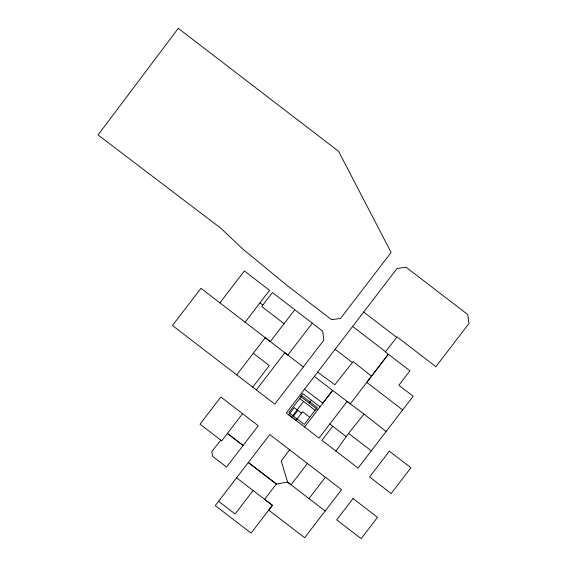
<?xml version="1.0" encoding="UTF-8"?>
<svg xmlns="http://www.w3.org/2000/svg" width="567" height="567" viewBox="0 0 567 567"><rect width="100%" height="100%" fill="white"/><g stroke="black" fill="none" stroke-linecap="round" stroke-linejoin="round"><path stroke-width="0.85" d="M335.905 451.077L348.563 433.365L364.014 414.101L386.134 431.487L358.082 468.101L321.907 440.311L332.73 426.207M242.57 413.676L221.74 440.835L200.016 424.173L220.868 396.999L258.268 425.732L226.552 467.059L212.497 456.272L211.867 451.488L220.783 440.155L221.69 440.842M236.559 477.832L272.422 505.332L251.117 533.108L215.254 505.608L269.786 434.563L341.547 489.682L325.21 510.966M386.134 431.487L413.187 396.227L398.884 385.255L409.927 370.79L385.34 351.951L397.049 336.897L435.853 366.686L468.959 323.523L467.761 314.543L406.078 267.241L397.106 268.439L286.321 412.967L319.023 438.1L347.167 401.422M292.742 415.611L303.572 401.486M292.366 417.603L297.881 410.409M309.192 403.094L311.396 400.217M253.116 490.519L235.128 513.978L218.571 501.292M304.578 427.001L332.659 390.379M289.709 449.865L281.204 460.943L287.589 482.099L291.048 484.764L307.42 463.466M276.356 484.027L264.605 499.35L272.422 505.332L268.744 510.137L304.656 537.693L325.16 510.973L287.54 482.106L276.356 484.027L248.311 462.509M402.669 409.913L366.757 382.371L388.345 354.255L350.293 403.86L314.302 376.424M309.036 498.563L325.387 477.258M219.861 302.87L244.377 270.962L269.573 290.339L245.064 322.233M284.06 323.665L261.741 306.492L272.458 292.551L322.658 331.171L323.842 340.165L274.825 404.136L172.439 325.486L200.994 288.32L303.345 366.955M236.715 374.858L265.271 337.691L270.324 341.589L294.776 309.724M252.705 387.148L269.275 365.573L253.286 353.298M256.312 389.905L284.847 352.759L287.859 355.062L312.289 323.197M317.619 372.108L334.828 384.766L353.142 361.611L371.541 376.155M322.786 403.187L332.616 390.387M364.014 414.101L347.117 401.429M304.479 389.224L322.836 403.18M299.681 398.516L315.11 410.281M320.036 406.83L302.764 393.597L300.56 396.475L317.825 409.707M309.773 417.241L302.58 411.727L295.96 420.36L288.766 414.846L294.28 407.652L301.474 413.166M363.674 312.041L396.687 337.351M352.631 326.436L385.56 351.675M335.118 349.286L352.412 362.554M259.969 302.849L262.847 305.06M348.514 433.372L371.314 450.843M227.41 433.436L243.13 445.492L227.367 433.443M248.353 462.502L276.398 484.02M329.803 424.003L346.239 436.611M178.265 28.35L98.041 134.96L220.839 228.239L242.938 249.133L287.171 285.548L331.518 319.653L340.512 318.47L391.131 252.421L338.556 151.29L178.265 28.35M301.814 395.731L288.858 412.634L304.259 424.435L317.208 407.531L301.814 395.731M353.035 498.528L336.685 519.847L361.158 538.65L377.516 517.331L353.035 498.528M389.352 451.19L369.592 476.953L391.166 493.524L410.947 467.74L389.352 451.19"/></g></svg>
